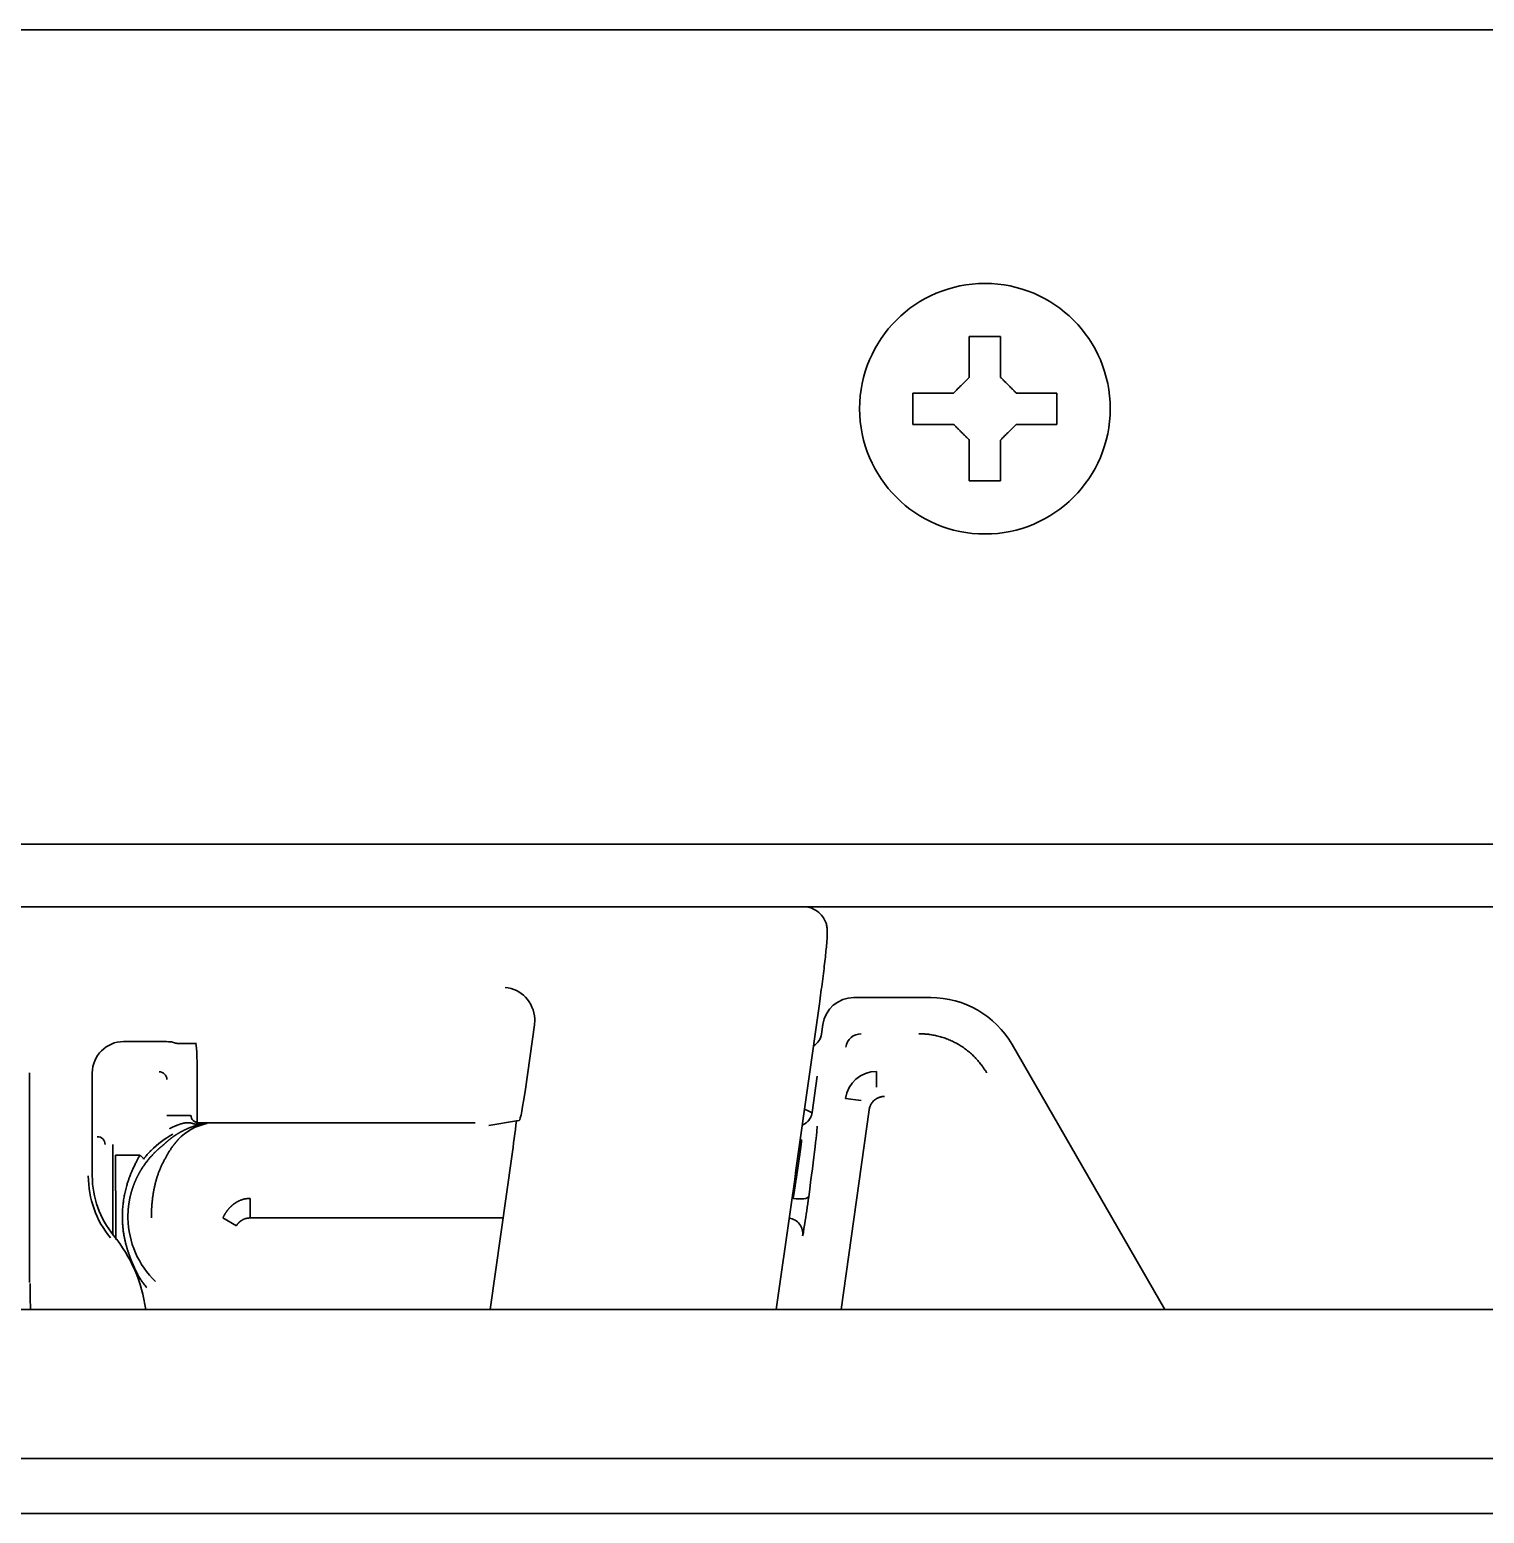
# Model space of a CAD drawing. Extents: x 53 to 4124, y 6244 to 10190.
# Drawn here: x 2458.78 to 2505.22, y 10058.39 to 10105.76 of the extents above; entities that cross this region are included whole.
import ezdxf

# ---------------------------------------------------------------- set-up
doc = ezdxf.new("R2010")
doc.units = 0
doc.header["$LTSCALE"] = 5
doc.layers.add('1', color=7, linetype='CONTINUOUS', true_color=0xffffff)
doc.layers.add('4', color=7, linetype='CONTINUOUS', true_color=0xffffff)

msp = doc.modelspace()

# ---------------------------------------------------------------- linework, layer by layer
at = {"layer": '1', "color": 7, "linetype": 'Continuous', "lineweight": 35}
for p, q in [((2412.323, 10105.759), (2766.227, 10105.759)), ((2486.975, 10093.659), (2486.975, 10094.159)), ((2491.575, 10094.159), (2491.575, 10093.659)), ((2486.975, 10093.159), (2486.975, 10093.659)), ((2491.575, 10093.659), (2491.575, 10093.159)), ((2761.995, 10079.759), (2416.556, 10079.759)), ((2414.142, 10077.759), (2764.409, 10077.759)), ((2425.068, 10077.759), (2483.483, 10077.759)), ((2483.285, 10069.648), (2483.988, 10074.655)), ((2474.891, 10073.991), (2474.602, 10071.934)), ((2461.775, 10073.454), (2462.801, 10073.454)), ((2463.3, 10073.446), (2463.434, 10073.401)), ((2463.933, 10073.393), (2464.083, 10073.393)), ((2458.775, 10072.454), (2458.775, 10065.759)), ((2460.775, 10072.454), (2460.775, 10069.165)), ((2464.125, 10072.41), (2464.125, 10070.864)), ((2473.433, 10070.777), (2474.316, 10070.919)), ((2474.409, 10070.934), (2474.316, 10070.919)), ((2474.168, 10069.786), (2473.482, 10064.904))]:
    msp.add_line(p, q, dxfattribs=at)
msp.add_circle((2489.275, 10093.659), 4, dxfattribs=at)
for centre, radius, start, end in [((2463.775, 10069.165), 3.127, 180, 219.268), ((2463.775, 10069.165), 3, 180, 219.268), ((2457.775, 10064.259), 4.75, 7.7957, 39.268)]:
    msp.add_arc(centre, radius, start, end, dxfattribs=at)
for centre, major_axis, ratio, start_param, end_param in [((2473.96, 10074.179), (0.353, -0.945), 0.923303, 1.238396, 2.756833), ((2473.899, 10074.127), (0.757, 0.658), 0.996825, 5.429549, 5.618385), ((2461.775, 10072.454), (0.447, -0.895), 0.99981, 2.678052, 4.248696), ((2462.801, 10073.445), (0.5, 0), 0.017455, 0.05236, 1.570796), ((2463.933, 10073.401), (0.5, 0), 0.017455, 3.193953, 4.712389), ((2464.073, 10072.41), (0, -1), 0.052408, 1.570796, 3.124139), ((2474.549, 10071.934), (-0.141, -1), 0.051895, 0.01604, 1.57811), ((2474.009, 10069.786), (-0.423, -3), 0.051895, 1.57811, 1.965445), ((2479.784, 10069.648), (-13.966, -99.249), 0.03458, 1.527844, 1.575662)]:
    msp.add_ellipse(centre, major_axis=major_axis, ratio=ratio, start_param=start_param, end_param=end_param, dxfattribs=at)
for points in [[(2488.775, 10094.659), (2488.775, 10094.714), (2488.775, 10094.822), (2488.775, 10094.983), (2488.775, 10095.142), (2488.775, 10095.298), (2488.775, 10095.449), (2488.775, 10095.606), (2488.775, 10095.772), (2488.775, 10095.895), (2488.775, 10095.959)], [(2488.775, 10095.959), (2488.942, 10095.959), (2489.275, 10095.959), (2489.609, 10095.959), (2489.775, 10095.959)], [(2488.275, 10094.159), (2488.299, 10094.183), (2488.346, 10094.231), (2488.418, 10094.302), (2488.489, 10094.373), (2488.561, 10094.445), (2488.632, 10094.516), (2488.704, 10094.588), (2488.751, 10094.636), (2488.775, 10094.659)], [(2489.775, 10094.659), (2489.801, 10094.633), (2489.853, 10094.582), (2489.926, 10094.508), (2489.998, 10094.437), (2490.068, 10094.367), (2490.137, 10094.297), (2490.206, 10094.228), (2490.252, 10094.182), (2490.275, 10094.159)], [(2490.275, 10094.159), (2490.33, 10094.159), (2490.438, 10094.159), (2490.599, 10094.159), (2490.758, 10094.159), (2490.913, 10094.159), (2491.065, 10094.159), (2491.222, 10094.159), (2491.388, 10094.159), (2491.511, 10094.159), (2491.575, 10094.159)], [(2488.275, 10093.159), (2488.221, 10093.159), (2488.113, 10093.159), (2487.951, 10093.159), (2487.792, 10093.159), (2487.637, 10093.159), (2487.485, 10093.159), (2487.329, 10093.159), (2487.163, 10093.159), (2487.039, 10093.159), (2486.975, 10093.159)], [(2488.775, 10092.659), (2488.749, 10092.685), (2488.698, 10092.737), (2488.624, 10092.81), (2488.553, 10092.882), (2488.482, 10092.952), (2488.413, 10093.021), (2488.344, 10093.09), (2488.298, 10093.136), (2488.275, 10093.159)], [(2490.275, 10093.159), (2490.252, 10093.136), (2490.204, 10093.088), (2490.133, 10093.017), (2490.061, 10092.945), (2489.99, 10092.874), (2489.918, 10092.802), (2489.847, 10092.731), (2489.799, 10092.683), (2489.775, 10092.659)], [(2489.775, 10092.659), (2489.775, 10092.605), (2489.775, 10092.497), (2489.775, 10092.335), (2489.775, 10092.177), (2489.775, 10092.021), (2489.775, 10091.869), (2489.775, 10091.713), (2489.775, 10091.547), (2489.775, 10091.423), (2489.775, 10091.359)], [(2489.775, 10091.359), (2489.609, 10091.359), (2489.275, 10091.359), (2488.942, 10091.359), (2488.775, 10091.359)]]:
    msp.add_open_spline(points, degree=3, dxfattribs=at)
for points, knots in [([(2489.775, 10095.959), (2489.775, 10095.757), (2489.775, 10095.547), (2489.775, 10095.222), (2489.775, 10095.112), (2489.775, 10094.888), (2489.775, 10094.775), (2489.775, 10094.659)], [0, 0, 0, 0, 0.5, 0.5, 0.75, 0.75, 1, 1, 1, 1]), ([(2486.975, 10094.159), (2487.178, 10094.159), (2487.388, 10094.159), (2487.713, 10094.159), (2487.823, 10094.159), (2488.046, 10094.159), (2488.16, 10094.159), (2488.275, 10094.159)], [0, 0, 0, 0, 0.5, 0.5, 0.75, 0.75, 1, 1, 1, 1]), ([(2491.575, 10093.159), (2491.372, 10093.159), (2491.163, 10093.159), (2490.838, 10093.159), (2490.728, 10093.159), (2490.504, 10093.159), (2490.391, 10093.159), (2490.275, 10093.159)], [0, 0, 0, 0, 0.5, 0.5, 0.75, 0.75, 1, 1, 1, 1]), ([(2488.775, 10091.359), (2488.775, 10091.562), (2488.775, 10091.772), (2488.775, 10092.097), (2488.775, 10092.207), (2488.775, 10092.431), (2488.775, 10092.544), (2488.775, 10092.659)], [0, 0, 0, 0, 0.5, 0.5, 0.75, 0.75, 1, 1, 1, 1]), ([(2483.988, 10074.655), (2484.006, 10074.78), (2484.055, 10075.139), (2484.131, 10075.723), (2484.198, 10076.313), (2484.236, 10076.732), (2484.245, 10076.921), (2484.238, 10077.083), (2484.204, 10077.242), (2484.126, 10077.416), (2483.975, 10077.594), (2483.749, 10077.728), (2483.576, 10077.758), (2483.483, 10077.759)], [0, 0, 0, 0, 0.083409, 0.243524, 0.404093, 0.565902, 0.698514, 0.750244, 0.784405, 0.828957, 0.880749, 0.940293, 1, 1, 1, 1]), ([(2458.788, 10065.733), (2458.789, 10065.732), (2458.79, 10065.724), (2458.79, 10065.707), (2458.79, 10065.703), (2458.791, 10065.695), (2458.791, 10065.681), (2458.792, 10065.653), (2458.792, 10065.625), (2458.793, 10065.601), (2458.793, 10065.593), (2458.793, 10065.576), (2458.793, 10065.567), (2458.794, 10065.521), (2458.794, 10065.48), (2458.795, 10065.411), (2458.795, 10065.386), (2458.795, 10065.336), (2458.795, 10065.309), (2458.796, 10065.229), (2458.796, 10065.172), (2458.796, 10065.082), (2458.797, 10065.051), (2458.797, 10064.989), (2458.797, 10064.957), (2458.797, 10064.919), (2458.797, 10064.913), (2458.797, 10064.906)], [0, 0, 0, 0, 0.140793, 0.140793, 0.175991, 0.175991, 0.21119, 0.281586, 0.351983, 0.351983, 0.387181, 0.387181, 0.422379, 0.422379, 0.563172, 0.563172, 0.633569, 0.633569, 0.703965, 0.703965, 0.844758, 0.844758, 0.915155, 0.915155, 0.985551, 0.985551, 1, 1, 1, 1])]:
    msp.add_open_spline(points, degree=3, knots=knots, dxfattribs=at)
at = {"layer": '4', "color": 7, "linetype": 'Continuous', "lineweight": 35}
for p, q in [((2487.544, 10074.859), (2485.089, 10074.859)), ((2484.056, 10073.69), (2484.099, 10073.998)), ((2495.023, 10064.904), (2490.141, 10073.36)), ((2485.813, 10072.001), (2485.813, 10072.501)), ((2483.921, 10072.352), (2483.757, 10071.185)), ((2485.318, 10071.57), (2484.823, 10071.64)), ((2463.157, 10071.091), (2463.907, 10071.091)), ((2484.681, 10064.904), (2485.576, 10071.273)), ((2464.157, 10070.841), (2464.157, 10070.811)), ((2473.004, 10070.859), (2464.175, 10070.859)), ((2461.434, 10070.167), (2461.434, 10067.289)), ((2462.296, 10069.83), (2461.514, 10069.83)), ((2465.811, 10067.823), (2465.811, 10068.447)), ((2464.945, 10067.825), (2465.377, 10067.575)), ((2473.892, 10067.823), (2465.811, 10067.823)), ((2462.237, 10065.889), (2462.298, 10065.889)), ((2555.119, 10064.904), (2287.025, 10064.904)), ((2287.01, 10060.143), (2891.541, 10060.143)), ((2285.043, 10058.393), (2893.507, 10058.393))]:
    msp.add_line(p, q, dxfattribs=at)
for centre, radius, start, end in [((2485.813, 10071.501), 1, 89.9978, 172.0022), ((2464.775, 10067.859), 2.998, 118.4816, 135.0146), ((2464.775, 10067.859), 2.862, 180.924, 226.2501)]:
    msp.add_arc(centre, radius, start, end, dxfattribs=at)
for centre, major_axis, ratio, start_param, end_param in [((2485.09, 10073.859), (0.342, -0.94), 0.99931, 2.792529, 4.223191), ((2487.542, 10071.857), (1.501, 2.6), 0.999188, 5.759938, 6.806432), ((2483.561, 10073.76), (0.171, -0.47), 0.99931, 0.151377, 1.081598), ((2485.328, 10073.204), (-0.171, 0.47), 0.99931, 5.934122, 7.364783), ((2462.907, 10072.241), (0.177, 0.177), 0.998783, 5.498396, 7.067974), ((2464.175, 10071.109), (0.177, 0.177), 0.998783, 2.356803, 3.926382), ((2464.775, 10069.062), (0, -1.812), 0.96827, 3.331502, 3.941795), ((2464.157, 10071.003), (0.04, -0.196), 0.561653, 5.937302, 6.272638), ((2464.262, 10071.023), (0.033, -0.197), 0.640804, 6.024258, 6.271814), ((2483.491, 10067.756), (-0.422, -3), 0.017285, 1.824668, 3.109116), ((2460.934, 10070.167), (-0.177, -0.177), 0.998783, 2.356803, 3.926382), ((2483.152, 10068.572), (0.495, -0.067), 0.246669, 4.745927, 6.265175), ((2483.595, 10068.253), (-0.141, -1), 0.017285, 0.019883, 1.824668), ((2482.959, 10067.323), (0.328, -0.377), 0.999646, 0.71576, 2.291164)]:
    msp.add_ellipse(centre, major_axis=major_axis, ratio=ratio, start_param=start_param, end_param=end_param, dxfattribs=at)
msp.add_open_spline([(2489.33, 10072.455), (2489.165, 10072.74), (2488.7, 10073.205), (2488.131, 10073.534), (2487.495, 10073.704), (2487.166, 10073.704)], degree=2, dxfattribs=at)
for points, degree, knots in [([(2486.071, 10071.702), (2486.067, 10071.702), (2486.06, 10071.702), (2486.05, 10071.702), (2486.039, 10071.701), (2486.029, 10071.701), (2486.018, 10071.7), (2486.008, 10071.699), (2485.998, 10071.697), (2485.988, 10071.696), (2485.979, 10071.694), (2485.969, 10071.692), (2485.96, 10071.69), (2485.951, 10071.688), (2485.942, 10071.686), (2485.933, 10071.683), (2485.924, 10071.681), (2485.916, 10071.678), (2485.908, 10071.675), (2485.9, 10071.672), (2485.892, 10071.67), (2485.884, 10071.666), (2485.876, 10071.663), (2485.869, 10071.66), (2485.862, 10071.657), (2485.855, 10071.654), (2485.848, 10071.65), (2485.841, 10071.647), (2485.835, 10071.643), (2485.828, 10071.64), (2485.822, 10071.636), (2485.816, 10071.633), (2485.81, 10071.629), (2485.804, 10071.626), (2485.799, 10071.622), (2485.793, 10071.619), (2485.788, 10071.615), (2485.783, 10071.612), (2485.778, 10071.608), (2485.773, 10071.605), (2485.769, 10071.601), (2485.764, 10071.598), (2485.76, 10071.594), (2485.755, 10071.591), (2485.751, 10071.588), (2485.747, 10071.584), (2485.744, 10071.581), (2485.74, 10071.578), (2485.736, 10071.575), (2485.733, 10071.572), (2485.73, 10071.568), (2485.727, 10071.565), (2485.723, 10071.563), (2485.721, 10071.56), (2485.704, 10071.543), (2485.678, 10071.514), (2485.647, 10071.47), (2485.625, 10071.431), (2485.606, 10071.389), (2485.591, 10071.346), (2485.582, 10071.31), (2485.578, 10071.287), (2485.577, 10071.278), (2485.576, 10071.273)], 3, [0, 0, 0, 0, 0.015169, 0.030153, 0.044952, 0.059566, 0.073994, 0.088237, 0.102295, 0.116167, 0.129854, 0.143356, 0.156672, 0.169803, 0.182749, 0.19551, 0.208085, 0.220475, 0.23268, 0.244699, 0.256533, 0.268182, 0.279645, 0.290923, 0.302016, 0.312924, 0.323646, 0.334183, 0.344534, 0.354701, 0.364682, 0.374478, 0.384088, 0.393513, 0.402753, 0.411807, 0.420676, 0.42936, 0.437859, 0.446172, 0.4543, 0.462243, 0.47, 0.477572, 0.484959, 0.49216, 0.499176, 0.506007, 0.512653, 0.519113, 0.525388, 0.531478, 0.537382, 0.543101, 0.548635, 0.634479, 0.708855, 0.771757, 0.823182, 0.903088, 0.960503, 0.981597, 1, 1, 1, 1]), ([(2483.757, 10071.185), (2483.748, 10071.126), (2483.729, 10071.069), (2483.672, 10070.964), (2483.634, 10070.917), (2483.547, 10070.841), (2483.498, 10070.811), (2483.446, 10070.791)], 3, [0, 0, 0, 0, 0.339854, 0.339854, 0.679709, 0.679709, 1, 1, 1, 1]), ([(2483.756, 10071.186), (2483.75, 10071.189), (2483.67, 10071.224), (2483.532, 10071.286), (2483.525, 10071.289), (2483.518, 10071.292)], 3, [0, 0, 0, 0, 0.950768, 0.950768, 1, 1, 1, 1]), ([(2463.073, 10070.179), (2463.078, 10070.183), (2463.087, 10070.193), (2463.102, 10070.206), (2463.116, 10070.22), (2463.131, 10070.234), (2463.146, 10070.247), (2463.161, 10070.26), (2463.176, 10070.273), (2463.191, 10070.286), (2463.206, 10070.299), (2463.221, 10070.312), (2463.237, 10070.324), (2463.252, 10070.337), (2463.268, 10070.349), (2463.283, 10070.361), (2463.299, 10070.373), (2463.314, 10070.385), (2463.33, 10070.396), (2463.346, 10070.408), (2463.362, 10070.419), (2463.377, 10070.43), (2463.393, 10070.441), (2463.409, 10070.452), (2463.425, 10070.463), (2463.442, 10070.474), (2463.458, 10070.484), (2463.474, 10070.494), (2463.49, 10070.505), (2463.506, 10070.515), (2463.523, 10070.525), (2463.539, 10070.534), (2463.555, 10070.544), (2463.572, 10070.553), (2463.588, 10070.563), (2463.605, 10070.572), (2463.621, 10070.581), (2463.638, 10070.59), (2463.655, 10070.598), (2463.671, 10070.607), (2463.688, 10070.616), (2463.705, 10070.624), (2463.721, 10070.632), (2463.738, 10070.64), (2463.755, 10070.648), (2463.772, 10070.656), (2463.788, 10070.663), (2463.805, 10070.671), (2463.822, 10070.678), (2463.839, 10070.685), (2463.856, 10070.692), (2463.873, 10070.699), (2463.889, 10070.706), (2463.906, 10070.712), (2463.923, 10070.719), (2463.94, 10070.725), (2463.957, 10070.731), (2463.974, 10070.737), (2463.991, 10070.743), (2464.008, 10070.749), (2464.025, 10070.754), (2464.042, 10070.76), (2464.058, 10070.765), (2464.075, 10070.77), (2464.092, 10070.775), (2464.109, 10070.78), (2464.126, 10070.785), (2464.143, 10070.79), (2464.16, 10070.794), (2464.176, 10070.798), (2464.193, 10070.803), (2464.21, 10070.807), (2464.227, 10070.811), (2464.244, 10070.815), (2464.26, 10070.818), (2464.277, 10070.822), (2464.288, 10070.824), (2464.294, 10070.825)], 3, [0, 0, 0, 0, 0.021215, 0.042217, 0.063005, 0.08358, 0.103942, 0.12409, 0.144025, 0.163747, 0.183256, 0.202551, 0.221633, 0.240501, 0.259156, 0.277598, 0.295827, 0.313842, 0.331645, 0.349234, 0.366609, 0.383772, 0.400721, 0.417457, 0.43398, 0.45029, 0.466386, 0.48227, 0.49794, 0.513397, 0.528641, 0.543672, 0.55849, 0.573094, 0.587486, 0.601665, 0.61563, 0.629383, 0.642923, 0.656249, 0.669363, 0.682264, 0.694952, 0.707427, 0.719689, 0.731739, 0.743575, 0.755199, 0.76661, 0.777809, 0.788795, 0.799568, 0.810129, 0.820477, 0.830613, 0.840536, 0.850247, 0.859745, 0.869032, 0.878106, 0.886968, 0.895618, 0.904056, 0.912282, 0.920297, 0.9281, 0.935691, 0.943071, 0.950239, 0.957196, 0.963943, 0.970478, 0.976803, 0.982917, 0.988821, 0.994515, 1, 1, 1, 1]), ([(2463.252, 10070.671), (2463.252, 10070.672), (2463.252, 10070.672), (2463.252, 10070.673), (2463.252, 10070.674), (2463.252, 10070.675), (2463.253, 10070.676), (2463.254, 10070.677), (2463.255, 10070.678), (2463.256, 10070.679), (2463.258, 10070.681), (2463.26, 10070.682), (2463.262, 10070.684), (2463.264, 10070.685), (2463.266, 10070.687), (2463.269, 10070.688), (2463.272, 10070.69), (2463.275, 10070.692), (2463.279, 10070.694), (2463.282, 10070.696), (2463.286, 10070.698), (2463.29, 10070.7), (2463.294, 10070.702), (2463.299, 10070.704), (2463.304, 10070.706), (2463.309, 10070.709), (2463.314, 10070.711), (2463.319, 10070.714), (2463.325, 10070.716), (2463.331, 10070.719), (2463.337, 10070.722), (2463.344, 10070.725), (2463.351, 10070.728), (2463.357, 10070.731), (2463.365, 10070.734), (2463.372, 10070.737), (2463.38, 10070.74), (2463.388, 10070.743), (2463.396, 10070.747), (2463.404, 10070.75), (2463.413, 10070.754), (2463.421, 10070.758), (2463.43, 10070.761), (2463.44, 10070.765), (2463.449, 10070.769), (2463.459, 10070.773), (2463.474, 10070.78), (2463.496, 10070.788), (2463.522, 10070.798), (2463.547, 10070.807), (2463.571, 10070.816), (2463.595, 10070.823), (2463.616, 10070.83), (2463.637, 10070.836), (2463.657, 10070.841), (2463.676, 10070.846), (2463.695, 10070.85), (2463.715, 10070.854), (2463.733, 10070.857), (2463.751, 10070.859), (2463.768, 10070.861), (2463.784, 10070.862), (2463.799, 10070.863), (2463.814, 10070.864), (2463.829, 10070.864), (2463.843, 10070.864), (2463.856, 10070.863), (2463.869, 10070.862), (2463.882, 10070.86), (2463.894, 10070.859), (2463.906, 10070.857), (2463.917, 10070.855), (2463.929, 10070.852), (2463.94, 10070.85), (2463.952, 10070.847), (2463.963, 10070.844), (2463.974, 10070.841), (2463.986, 10070.838), (2463.997, 10070.835), (2464.009, 10070.831), (2464.021, 10070.828), (2464.033, 10070.825), (2464.045, 10070.822), (2464.058, 10070.82), (2464.07, 10070.817), (2464.084, 10070.815), (2464.098, 10070.813), (2464.112, 10070.812), (2464.126, 10070.811), (2464.141, 10070.811), (2464.152, 10070.811), (2464.157, 10070.811)], 3, [0, 0, 0, 0, 0.000699, 0.001429, 0.002244, 0.00318, 0.004265, 0.005514, 0.006939, 0.008548, 0.010346, 0.012338, 0.014526, 0.016914, 0.019504, 0.022299, 0.0253, 0.028509, 0.031927, 0.035558, 0.039401, 0.04346, 0.047735, 0.052228, 0.056942, 0.061877, 0.067035, 0.072419, 0.078029, 0.083869, 0.089938, 0.096241, 0.102777, 0.109549, 0.116559, 0.123809, 0.131301, 0.139035, 0.147015, 0.155242, 0.163717, 0.172443, 0.181421, 0.190652, 0.200139, 0.209882, 0.219884, 0.247611, 0.274591, 0.300786, 0.326162, 0.350688, 0.374338, 0.397091, 0.418927, 0.439834, 0.462609, 0.484893, 0.506678, 0.527957, 0.548723, 0.568975, 0.588711, 0.607934, 0.626647, 0.644856, 0.66257, 0.679801, 0.69656, 0.712866, 0.728734, 0.744185, 0.759243, 0.77393, 0.788275, 0.802305, 0.816051, 0.829547, 0.842826, 0.855924, 0.868879, 0.88173, 0.894518, 0.907286, 0.920076, 0.932934, 0.945909, 0.959049, 0.972406, 0.986037, 1, 1, 1, 1]), ([(2464.157, 10070.811), (2464.161, 10070.812), (2464.166, 10070.813), (2464.178, 10070.815), (2464.185, 10070.816), (2464.204, 10070.819), (2464.216, 10070.82), (2464.239, 10070.824), (2464.251, 10070.825), (2464.262, 10070.827)], 3, [0, 0, 0, 0, 0.128205, 0.128205, 0.333333, 0.333333, 0.661538, 0.661538, 1, 1, 1, 1]), ([(2464.294, 10070.825), (2464.283, 10070.824), (2464.272, 10070.822), (2464.251, 10070.818), (2464.24, 10070.816), (2464.222, 10070.812), (2464.215, 10070.811), (2464.204, 10070.809), (2464.2, 10070.808), (2464.195, 10070.807)], 3, [0, 0, 0, 0, 0.338462, 0.338462, 0.666667, 0.666667, 0.871795, 0.871795, 1, 1, 1, 1]), ([(2464.262, 10070.827), (2464.27, 10070.828), (2464.278, 10070.829), (2464.298, 10070.831), (2464.31, 10070.833), (2464.342, 10070.836), (2464.362, 10070.837), (2464.403, 10070.84), (2464.423, 10070.84), (2464.444, 10070.841)], 3, [0, 0, 0, 0, 0.128205, 0.128205, 0.333333, 0.333333, 0.661538, 0.661538, 1, 1, 1, 1]), ([(2464.444, 10070.841), (2464.427, 10070.84), (2464.41, 10070.839), (2464.377, 10070.837), (2464.36, 10070.835), (2464.334, 10070.832), (2464.323, 10070.83), (2464.307, 10070.828), (2464.3, 10070.827), (2464.294, 10070.825)], 3, [0, 0, 0, 0, 0.338462, 0.338462, 0.666667, 0.666667, 0.871795, 0.871795, 1, 1, 1, 1]), ([(2461.913, 10067.813), (2461.913, 10067.821), (2461.913, 10067.836), (2461.913, 10067.859), (2461.913, 10067.882), (2461.913, 10067.904), (2461.914, 10067.927), (2461.914, 10067.95), (2461.915, 10067.972), (2461.916, 10067.995), (2461.917, 10068.018), (2461.918, 10068.04), (2461.92, 10068.063), (2461.922, 10068.085), (2461.923, 10068.108), (2461.925, 10068.13), (2461.928, 10068.153), (2461.93, 10068.175), (2461.933, 10068.197), (2461.935, 10068.22), (2461.938, 10068.242), (2461.941, 10068.264), (2461.944, 10068.286), (2461.948, 10068.308), (2461.951, 10068.33), (2461.955, 10068.352), (2461.959, 10068.374), (2461.963, 10068.396), (2461.967, 10068.418), (2461.972, 10068.439), (2461.976, 10068.461), (2461.981, 10068.483), (2461.986, 10068.504), (2461.991, 10068.526), (2461.996, 10068.547), (2462.001, 10068.569), (2462.007, 10068.59), (2462.012, 10068.611), (2462.018, 10068.632), (2462.024, 10068.653), (2462.03, 10068.674), (2462.036, 10068.695), (2462.043, 10068.716), (2462.049, 10068.737), (2462.056, 10068.758), (2462.063, 10068.779), (2462.07, 10068.799), (2462.077, 10068.82), (2462.084, 10068.84), (2462.092, 10068.861), (2462.099, 10068.881), (2462.107, 10068.901), (2462.115, 10068.921), (2462.123, 10068.941), (2462.131, 10068.961), (2462.14, 10068.981), (2462.148, 10069.001), (2462.157, 10069.021), (2462.165, 10069.04), (2462.174, 10069.06), (2462.183, 10069.079), (2462.192, 10069.099), (2462.201, 10069.118), (2462.211, 10069.137), (2462.22, 10069.156), (2462.23, 10069.175), (2462.24, 10069.194), (2462.25, 10069.213), (2462.26, 10069.232), (2462.27, 10069.25), (2462.28, 10069.269), (2462.29, 10069.287), (2462.301, 10069.306), (2462.312, 10069.324), (2462.322, 10069.342), (2462.333, 10069.36), (2462.348, 10069.385), (2462.368, 10069.416), (2462.392, 10069.453), (2462.416, 10069.488), (2462.44, 10069.523), (2462.464, 10069.556), (2462.488, 10069.589), (2462.512, 10069.62), (2462.535, 10069.65), (2462.558, 10069.68), (2462.582, 10069.708), (2462.604, 10069.735), (2462.627, 10069.761), (2462.649, 10069.786), (2462.671, 10069.81), (2462.693, 10069.834), (2462.714, 10069.856), (2462.735, 10069.878), (2462.755, 10069.898), (2462.775, 10069.918), (2462.794, 10069.937), (2462.813, 10069.955), (2462.831, 10069.972), (2462.849, 10069.989), (2462.866, 10070.004), (2462.882, 10070.019), (2462.898, 10070.033), (2462.913, 10070.047), (2462.928, 10070.059), (2462.942, 10070.072), (2462.956, 10070.083), (2462.968, 10070.094), (2462.98, 10070.103), (2462.992, 10070.113), (2463.002, 10070.122), (2463.012, 10070.13), (2463.021, 10070.137), (2463.03, 10070.144), (2463.038, 10070.15), (2463.045, 10070.156), (2463.051, 10070.161), (2463.057, 10070.165), (2463.061, 10070.169), (2463.065, 10070.172), (2463.069, 10070.175), (2463.071, 10070.177), (2463.072, 10070.178), (2463.073, 10070.179)], 3, [0, 0, 0, 0, 0.006619, 0.013232, 0.019837, 0.026437, 0.033031, 0.039619, 0.046202, 0.05278, 0.059353, 0.065922, 0.072487, 0.079048, 0.085606, 0.092161, 0.098713, 0.105263, 0.11181, 0.118356, 0.1249, 0.131443, 0.137986, 0.144527, 0.151069, 0.15761, 0.164152, 0.170695, 0.177239, 0.183784, 0.190331, 0.19688, 0.203432, 0.209985, 0.216542, 0.223103, 0.229666, 0.236234, 0.242806, 0.249383, 0.255964, 0.26255, 0.269142, 0.27574, 0.282344, 0.288955, 0.295572, 0.302196, 0.308827, 0.315466, 0.322113, 0.328768, 0.335432, 0.342105, 0.348787, 0.355478, 0.362179, 0.36889, 0.375611, 0.382343, 0.389086, 0.39584, 0.402606, 0.409383, 0.416173, 0.422975, 0.429789, 0.436617, 0.443457, 0.450311, 0.457179, 0.464061, 0.470957, 0.477868, 0.484793, 0.491734, 0.49869, 0.513606, 0.528298, 0.542768, 0.557016, 0.571046, 0.584859, 0.598457, 0.611842, 0.625017, 0.637984, 0.650745, 0.663303, 0.675661, 0.687822, 0.699789, 0.711564, 0.723152, 0.734556, 0.745779, 0.756825, 0.767699, 0.778405, 0.788947, 0.79933, 0.809559, 0.819639, 0.829576, 0.839374, 0.84904, 0.858581, 0.868001, 0.877309, 0.886511, 0.895613, 0.904624, 0.913551, 0.922402, 0.931184, 0.939906, 0.948577, 0.957204, 0.965797, 0.974364, 0.982914, 0.991457, 1, 1, 1, 1]), ([(2463.516, 10070.324), (2463.516, 10070.323), (2463.516, 10070.323), (2463.515, 10070.322), (2463.514, 10070.321), (2463.513, 10070.319), (2463.512, 10070.318), (2463.51, 10070.316), (2463.508, 10070.314), (2463.506, 10070.312), (2463.504, 10070.309), (2463.502, 10070.307), (2463.499, 10070.304), (2463.497, 10070.301), (2463.494, 10070.297), (2463.49, 10070.294), (2463.487, 10070.29), (2463.484, 10070.286), (2463.48, 10070.282), (2463.476, 10070.277), (2463.472, 10070.272), (2463.467, 10070.267), (2463.463, 10070.262), (2463.458, 10070.256), (2463.453, 10070.251), (2463.448, 10070.244), (2463.443, 10070.238), (2463.437, 10070.231), (2463.432, 10070.224), (2463.426, 10070.217), (2463.42, 10070.209), (2463.413, 10070.201), (2463.407, 10070.193), (2463.4, 10070.185), (2463.393, 10070.176), (2463.386, 10070.167), (2463.379, 10070.157), (2463.371, 10070.148), (2463.364, 10070.137), (2463.356, 10070.127), (2463.348, 10070.116), (2463.336, 10070.1), (2463.319, 10070.077), (2463.298, 10070.047), (2463.277, 10070.016), (2463.256, 10069.983), (2463.234, 10069.948), (2463.212, 10069.912), (2463.189, 10069.875), (2463.167, 10069.836), (2463.144, 10069.795), (2463.12, 10069.753), (2463.097, 10069.71), (2463.073, 10069.665), (2463.048, 10069.619), (2463.027, 10069.578), (2463.008, 10069.541), (2462.992, 10069.509), (2462.977, 10069.477), (2462.962, 10069.444), (2462.947, 10069.411), (2462.933, 10069.377), (2462.92, 10069.343), (2462.906, 10069.309), (2462.893, 10069.274), (2462.88, 10069.238), (2462.868, 10069.203), (2462.856, 10069.167), (2462.844, 10069.131), (2462.833, 10069.094), (2462.822, 10069.057), (2462.812, 10069.02), (2462.801, 10068.983), (2462.792, 10068.945), (2462.782, 10068.907), (2462.773, 10068.869), (2462.764, 10068.83), (2462.756, 10068.791), (2462.748, 10068.752), (2462.74, 10068.713), (2462.733, 10068.674), (2462.726, 10068.634), (2462.719, 10068.595), (2462.713, 10068.555), (2462.707, 10068.515), (2462.702, 10068.475), (2462.697, 10068.435), (2462.692, 10068.394), (2462.687, 10068.354), (2462.683, 10068.313), (2462.68, 10068.273), (2462.676, 10068.232), (2462.673, 10068.192), (2462.671, 10068.151), (2462.669, 10068.11), (2462.667, 10068.069), (2462.665, 10068.029), (2462.664, 10067.988), (2462.663, 10067.947), (2462.663, 10067.906), (2462.663, 10067.866), (2462.663, 10067.839), (2462.663, 10067.825)], 3, [0, 0, 0, 0, 0.005326, 0.010694, 0.016106, 0.021562, 0.027062, 0.032607, 0.038196, 0.043831, 0.049511, 0.055238, 0.061011, 0.066831, 0.072698, 0.078612, 0.084574, 0.090585, 0.096644, 0.102751, 0.108908, 0.115114, 0.121369, 0.127674, 0.13403, 0.140436, 0.146892, 0.1534, 0.159958, 0.166568, 0.17323, 0.179943, 0.186708, 0.193526, 0.200396, 0.207319, 0.214295, 0.221324, 0.228406, 0.235542, 0.242731, 0.249975, 0.267656, 0.28536, 0.303089, 0.320842, 0.338619, 0.356422, 0.37425, 0.392104, 0.409984, 0.42789, 0.445822, 0.463782, 0.481769, 0.499784, 0.511501, 0.523171, 0.534795, 0.546374, 0.557908, 0.569397, 0.580843, 0.592246, 0.603606, 0.614924, 0.6262, 0.637436, 0.648632, 0.659788, 0.670905, 0.681984, 0.693026, 0.70403, 0.714998, 0.725931, 0.736829, 0.747692, 0.758522, 0.769318, 0.780083, 0.790816, 0.801519, 0.812191, 0.822834, 0.833448, 0.844034, 0.854594, 0.865126, 0.875634, 0.886116, 0.896574, 0.907009, 0.917421, 0.927812, 0.938181, 0.94853, 0.95886, 0.969171, 0.979464, 0.98974, 1, 1, 1, 1]), ([(2483.152, 10068.447), (2483.153, 10068.455), (2483.156, 10068.471), (2483.159, 10068.495), (2483.163, 10068.519), (2483.167, 10068.543), (2483.171, 10068.567), (2483.175, 10068.591), (2483.179, 10068.614), (2483.182, 10068.637), (2483.186, 10068.661), (2483.19, 10068.684), (2483.193, 10068.707), (2483.197, 10068.73), (2483.201, 10068.752), (2483.204, 10068.775), (2483.208, 10068.798), (2483.211, 10068.82), (2483.215, 10068.842), (2483.218, 10068.864), (2483.221, 10068.886), (2483.225, 10068.908), (2483.228, 10068.93), (2483.231, 10068.951), (2483.235, 10068.973), (2483.238, 10068.994), (2483.241, 10069.015), (2483.244, 10069.036), (2483.248, 10069.057), (2483.251, 10069.078), (2483.254, 10069.098), (2483.257, 10069.119), (2483.26, 10069.139), (2483.263, 10069.159), (2483.266, 10069.179), (2483.269, 10069.199), (2483.272, 10069.219), (2483.275, 10069.238), (2483.278, 10069.257), (2483.281, 10069.276), (2483.284, 10069.295), (2483.286, 10069.314), (2483.289, 10069.333), (2483.292, 10069.351), (2483.295, 10069.37), (2483.297, 10069.388), (2483.3, 10069.406), (2483.303, 10069.424), (2483.305, 10069.442), (2483.308, 10069.459), (2483.31, 10069.476), (2483.313, 10069.494), (2483.315, 10069.511), (2483.318, 10069.527), (2483.32, 10069.544), (2483.323, 10069.56), (2483.325, 10069.577), (2483.327, 10069.593), (2483.33, 10069.609), (2483.332, 10069.625), (2483.334, 10069.64), (2483.336, 10069.656), (2483.338, 10069.671), (2483.341, 10069.686), (2483.343, 10069.701), (2483.345, 10069.716), (2483.347, 10069.73), (2483.349, 10069.745), (2483.351, 10069.759), (2483.353, 10069.773), (2483.355, 10069.787), (2483.357, 10069.8), (2483.359, 10069.814), (2483.361, 10069.827), (2483.363, 10069.84), (2483.364, 10069.853), (2483.366, 10069.866), (2483.368, 10069.878), (2483.37, 10069.891), (2483.371, 10069.903), (2483.373, 10069.915), (2483.375, 10069.927), (2483.376, 10069.938), (2483.378, 10069.95), (2483.379, 10069.961), (2483.381, 10069.972), (2483.382, 10069.983), (2483.384, 10069.994), (2483.385, 10070.005), (2483.387, 10070.015), (2483.388, 10070.025), (2483.389, 10070.035), (2483.391, 10070.045), (2483.392, 10070.055), (2483.393, 10070.064), (2483.395, 10070.074), (2483.396, 10070.083), (2483.397, 10070.092), (2483.398, 10070.101), (2483.399, 10070.109), (2483.4, 10070.118), (2483.401, 10070.126), (2483.402, 10070.134), (2483.403, 10070.142), (2483.404, 10070.15), (2483.405, 10070.157), (2483.406, 10070.165), (2483.407, 10070.172), (2483.408, 10070.179), (2483.409, 10070.186), (2483.41, 10070.192), (2483.41, 10070.199), (2483.411, 10070.205), (2483.412, 10070.211), (2483.412, 10070.217), (2483.413, 10070.223), (2483.414, 10070.229), (2483.414, 10070.234), (2483.415, 10070.24), (2483.415, 10070.245), (2483.416, 10070.25), (2483.416, 10070.255), (2483.417, 10070.259), (2483.417, 10070.264), (2483.418, 10070.268), (2483.418, 10070.272), (2483.418, 10070.276), (2483.419, 10070.28), (2483.419, 10070.284), (2483.419, 10070.287), (2483.419, 10070.291), (2483.42, 10070.294), (2483.42, 10070.297), (2483.42, 10070.3), (2483.42, 10070.302), (2483.42, 10070.305), (2483.42, 10070.307), (2483.42, 10070.31), (2483.42, 10070.312), (2483.42, 10070.314), (2483.42, 10070.315), (2483.42, 10070.317), (2483.42, 10070.319), (2483.42, 10070.32), (2483.419, 10070.321), (2483.419, 10070.322), (2483.419, 10070.323), (2483.419, 10070.323), (2483.419, 10070.324)], 3, [0, 0, 0, 0, 0.007832, 0.01565, 0.023454, 0.031245, 0.039021, 0.046784, 0.054532, 0.062267, 0.069988, 0.077695, 0.085388, 0.093067, 0.100732, 0.108384, 0.116022, 0.123646, 0.131256, 0.138852, 0.146434, 0.154003, 0.161558, 0.169099, 0.176626, 0.18414, 0.19164, 0.199126, 0.206598, 0.214056, 0.221501, 0.228932, 0.236349, 0.243753, 0.251143, 0.258519, 0.265881, 0.27323, 0.280565, 0.287886, 0.295194, 0.302488, 0.309769, 0.317035, 0.324289, 0.331528, 0.338754, 0.345966, 0.353165, 0.36035, 0.367521, 0.374679, 0.381824, 0.388954, 0.396071, 0.403175, 0.410265, 0.417342, 0.424405, 0.431454, 0.43849, 0.445513, 0.452522, 0.459517, 0.466499, 0.473468, 0.480423, 0.487365, 0.494293, 0.501208, 0.508109, 0.514997, 0.521872, 0.528733, 0.535581, 0.542415, 0.549236, 0.556044, 0.562838, 0.569619, 0.576387, 0.583141, 0.589882, 0.59661, 0.603324, 0.610025, 0.616713, 0.623388, 0.630049, 0.636697, 0.643332, 0.649954, 0.656562, 0.663157, 0.669739, 0.676308, 0.682864, 0.689406, 0.695936, 0.702452, 0.708955, 0.715445, 0.721922, 0.728386, 0.734836, 0.741274, 0.747698, 0.75411, 0.760508, 0.766894, 0.773266, 0.779625, 0.785972, 0.792305, 0.798626, 0.804933, 0.811228, 0.817509, 0.823778, 0.830033, 0.836276, 0.842506, 0.848723, 0.854927, 0.861119, 0.867297, 0.873463, 0.879616, 0.885756, 0.891883, 0.897997, 0.904099, 0.910188, 0.916264, 0.922327, 0.928378, 0.934416, 0.940442, 0.946454, 0.952454, 0.958442, 0.964416, 0.970378, 0.976328, 0.982265, 0.988189, 0.994101, 1, 1, 1, 1]), ([(2461.522, 10067.131), (2461.523, 10067.247), (2461.524, 10067.343), (2461.525, 10067.612), (2461.526, 10068.057), (2461.524, 10068.332), (2461.523, 10068.441), (2461.522, 10068.579), (2461.521, 10068.663), (2461.518, 10068.993), (2461.518, 10069.074), (2461.516, 10069.212), (2461.516, 10069.324), (2461.514, 10069.602), (2461.514, 10069.83)], 2, [0, 0, 0, 0.081431, 0.081431, 0.265145, 0.448859, 0.448859, 0.540716, 0.540716, 0.632572, 0.724429, 0.724429, 0.816286, 0.816286, 1, 1, 1]), ([(2462.298, 10065.889), (2462.295, 10065.895), (2462.288, 10065.908), (2462.278, 10065.927), (2462.267, 10065.947), (2462.256, 10065.968), (2462.244, 10065.989), (2462.233, 10066.012), (2462.221, 10066.035), (2462.209, 10066.058), (2462.196, 10066.083), (2462.184, 10066.108), (2462.171, 10066.134), (2462.157, 10066.161), (2462.144, 10066.189), (2462.131, 10066.217), (2462.117, 10066.246), (2462.103, 10066.276), (2462.089, 10066.307), (2462.075, 10066.338), (2462.061, 10066.371), (2462.047, 10066.404), (2462.032, 10066.438), (2462.018, 10066.473), (2462.004, 10066.508), (2461.99, 10066.545), (2461.975, 10066.582), (2461.961, 10066.62), (2461.947, 10066.659), (2461.934, 10066.699), (2461.92, 10066.74), (2461.906, 10066.781), (2461.893, 10066.824), (2461.88, 10066.867), (2461.868, 10066.911), (2461.855, 10066.956), (2461.843, 10067.002), (2461.832, 10067.048), (2461.82, 10067.096), (2461.81, 10067.145), (2461.8, 10067.194), (2461.79, 10067.244), (2461.781, 10067.295), (2461.773, 10067.348), (2461.765, 10067.401), (2461.758, 10067.454), (2461.752, 10067.509), (2461.747, 10067.565), (2461.742, 10067.622), (2461.739, 10067.679), (2461.736, 10067.738), (2461.734, 10067.797), (2461.734, 10067.857), (2461.734, 10067.92), (2461.736, 10067.99), (2461.74, 10068.07), (2461.747, 10068.159), (2461.756, 10068.258), (2461.772, 10068.381), (2461.795, 10068.527), (2461.83, 10068.694), (2461.869, 10068.845), (2461.909, 10068.973), (2461.944, 10069.077), (2461.98, 10069.172), (2462.015, 10069.259), (2462.049, 10069.339), (2462.082, 10069.412), (2462.114, 10069.478), (2462.143, 10069.539), (2462.171, 10069.594), (2462.198, 10069.644), (2462.222, 10069.689), (2462.243, 10069.73), (2462.263, 10069.766), (2462.28, 10069.799), (2462.291, 10069.82), (2462.296, 10069.83)], 3, [0, 0, 0, 0, 0.005144, 0.010473, 0.015989, 0.021691, 0.02758, 0.033657, 0.039921, 0.046374, 0.053016, 0.059845, 0.066863, 0.074069, 0.081463, 0.089044, 0.096813, 0.104768, 0.11291, 0.121238, 0.129751, 0.13845, 0.147333, 0.1564, 0.165651, 0.175085, 0.184701, 0.194499, 0.204479, 0.21464, 0.224983, 0.235506, 0.24621, 0.257094, 0.268159, 0.279405, 0.290832, 0.302441, 0.314233, 0.326207, 0.338367, 0.350711, 0.363244, 0.375965, 0.388877, 0.401984, 0.415287, 0.428789, 0.442495, 0.456409, 0.470534, 0.484877, 0.499419, 0.513781, 0.530622, 0.549904, 0.571574, 0.595553, 0.621731, 0.661173, 0.702465, 0.745019, 0.773598, 0.79996, 0.82436, 0.846942, 0.867812, 0.887065, 0.904786, 0.921055, 0.935947, 0.949529, 0.961869, 0.973028, 0.983065, 0.992038, 1, 1, 1, 1]), ([(2462.298, 10069.828), (2462.333, 10069.799), (2462.364, 10069.769), (2462.405, 10069.724), (2462.414, 10069.708), (2462.41, 10069.702)], 3, [0, 0, 0, 0, 0.5, 0.5, 1, 1, 1, 1]), ([(2462.655, 10069.979), (2462.643, 10069.968), (2462.632, 10069.956), (2462.604, 10069.927), (2462.586, 10069.908), (2462.542, 10069.86), (2462.515, 10069.83), (2462.462, 10069.767), (2462.435, 10069.735), (2462.41, 10069.702)], 3, [0, 0, 0, 0, 0.128205, 0.128205, 0.333333, 0.333333, 0.661538, 0.661538, 1, 1, 1, 1]), ([(2464.945, 10067.825), (2464.947, 10067.83), (2464.952, 10067.841), (2464.959, 10067.856), (2464.967, 10067.871), (2464.975, 10067.886), (2464.983, 10067.901), (2464.991, 10067.916), (2464.999, 10067.93), (2465.007, 10067.944), (2465.016, 10067.959), (2465.024, 10067.972), (2465.033, 10067.986), (2465.042, 10068), (2465.051, 10068.013), (2465.06, 10068.026), (2465.07, 10068.04), (2465.079, 10068.052), (2465.089, 10068.065), (2465.099, 10068.078), (2465.108, 10068.09), (2465.119, 10068.102), (2465.129, 10068.114), (2465.139, 10068.126), (2465.15, 10068.138), (2465.16, 10068.149), (2465.171, 10068.16), (2465.182, 10068.171), (2465.193, 10068.182), (2465.205, 10068.193), (2465.216, 10068.204), (2465.228, 10068.214), (2465.239, 10068.224), (2465.251, 10068.234), (2465.263, 10068.244), (2465.275, 10068.254), (2465.292, 10068.267), (2465.313, 10068.282), (2465.339, 10068.3), (2465.365, 10068.317), (2465.391, 10068.333), (2465.417, 10068.347), (2465.444, 10068.361), (2465.471, 10068.374), (2465.498, 10068.386), (2465.525, 10068.396), (2465.553, 10068.406), (2465.581, 10068.414), (2465.609, 10068.422), (2465.637, 10068.429), (2465.666, 10068.434), (2465.694, 10068.439), (2465.723, 10068.443), (2465.752, 10068.445), (2465.782, 10068.447), (2465.801, 10068.447), (2465.811, 10068.447)], 3, [0, 0, 0, 0, 0.01516, 0.030238, 0.045238, 0.060162, 0.075011, 0.089789, 0.104496, 0.119137, 0.133714, 0.148228, 0.162682, 0.177079, 0.191422, 0.205713, 0.219954, 0.234149, 0.2483, 0.262409, 0.27648, 0.290515, 0.304517, 0.318489, 0.332433, 0.346352, 0.36025, 0.374129, 0.387991, 0.401841, 0.41568, 0.429512, 0.443339, 0.457164, 0.470991, 0.484821, 0.498659, 0.52692, 0.554804, 0.582338, 0.609548, 0.636465, 0.663115, 0.689531, 0.715743, 0.741783, 0.767682, 0.793475, 0.819195, 0.844874, 0.870548, 0.896249, 0.922011, 0.947869, 0.973854, 1, 1, 1, 1]), ([(2465.811, 10067.823), (2465.808, 10067.823), (2465.801, 10067.823), (2465.791, 10067.823), (2465.781, 10067.822), (2465.77, 10067.821), (2465.758, 10067.82), (2465.746, 10067.819), (2465.733, 10067.817), (2465.719, 10067.815), (2465.705, 10067.812), (2465.691, 10067.809), (2465.676, 10067.805), (2465.66, 10067.8), (2465.644, 10067.795), (2465.628, 10067.789), (2465.612, 10067.782), (2465.595, 10067.775), (2465.577, 10067.766), (2465.557, 10067.755), (2465.535, 10067.741), (2465.511, 10067.725), (2465.49, 10067.708), (2465.47, 10067.691), (2465.452, 10067.673), (2465.436, 10067.656), (2465.421, 10067.639), (2465.408, 10067.622), (2465.397, 10067.606), (2465.386, 10067.59), (2465.38, 10067.579), (2465.377, 10067.574)], 3, [0, 0, 0, 0, 0.017757, 0.036683, 0.056785, 0.078065, 0.100527, 0.124174, 0.149009, 0.175034, 0.202251, 0.230661, 0.260266, 0.291066, 0.323064, 0.35626, 0.390655, 0.42625, 0.463046, 0.501043, 0.558679, 0.61383, 0.666502, 0.716704, 0.764444, 0.809735, 0.852589, 0.893023, 0.931053, 0.966703, 1, 1, 1, 1]), ([(2462.513, 10065.598), (2462.503, 10065.61), (2462.494, 10065.622), (2462.469, 10065.653), (2462.453, 10065.672), (2462.414, 10065.723), (2462.391, 10065.755), (2462.344, 10065.821), (2462.321, 10065.855), (2462.299, 10065.889)], 3, [0, 0, 0, 0, 0.128205, 0.128205, 0.333333, 0.333333, 0.661538, 0.661538, 1, 1, 1, 1])]:
    msp.add_open_spline(points, degree=degree, knots=knots, dxfattribs=at)
msp.add_rational_spline([(2483.447, 10070.791), (2483.716, 10070.899), (2483.756, 10071.186)], [0.90259295082, 0.822126451307, 0.999987285022], degree=2, dxfattribs=at)

doc.saveas('drawing.dxf')
